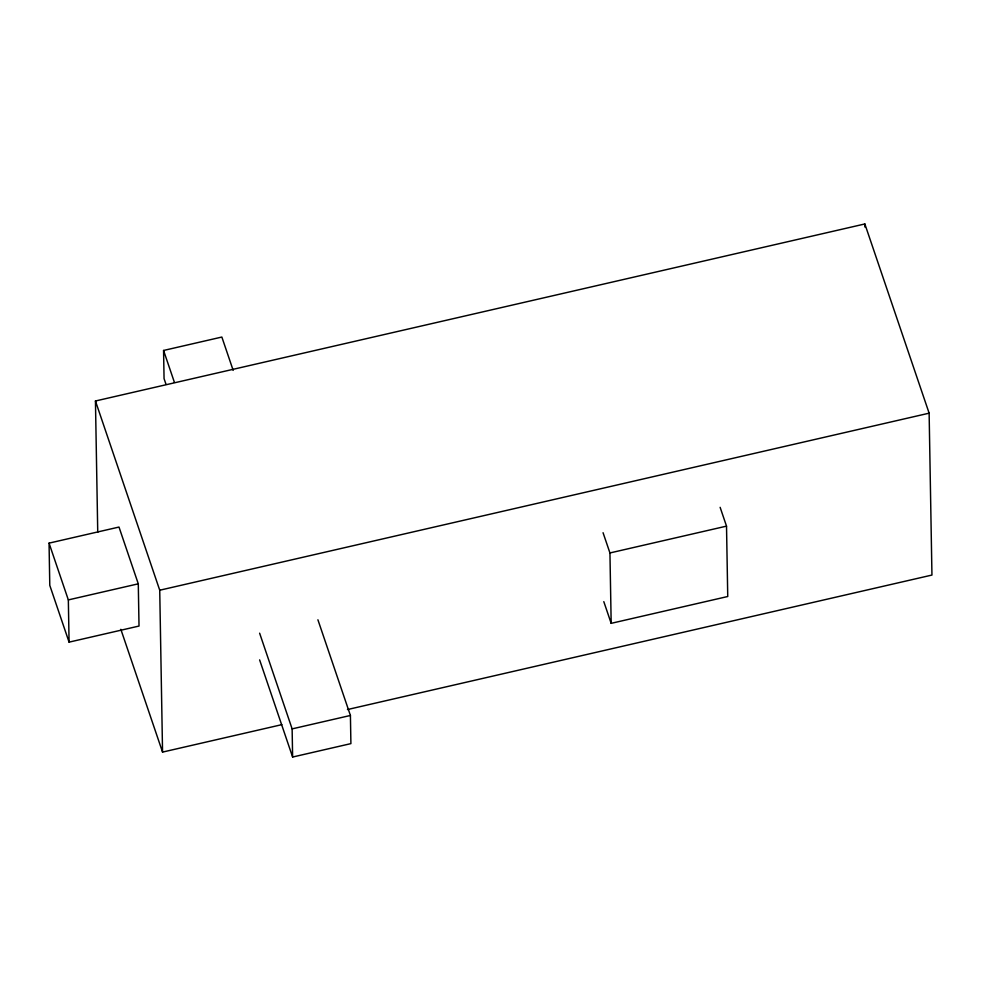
<?xml version="1.0" encoding="UTF-8"?>
<svg xmlns="http://www.w3.org/2000/svg" width="981" height="981" viewBox="0 0 981 981"><rect width="100%" height="100%" fill="white"/><g stroke="black" fill="none" stroke-linecap="round" stroke-linejoin="round"><path stroke-width="1.47" d="M166.034 384.417L164.06 378.617L163.569 350.462L221.853 337.047L233.184 370.389M97.744 532.34L95.451 400.996L864.85 223.962L929.13 413.173L931.95 575.062L347.446 709.557M49.05 543.143L118.995 527.055L138.284 583.818L139.02 626.05L69.075 642.138L49.786 585.375L49.05 543.143L68.339 599.906L69.075 642.138M68.339 599.906L138.284 583.818M281.841 724.652L162.552 752.096L159.731 590.219L929.13 413.173M726.516 526.135L727.743 596.509L611.175 623.34L609.937 552.953L726.516 526.135L720.128 507.324M350.413 715.468L350.904 743.623L292.62 757.038L292.13 728.883L350.413 715.468L317.905 619.784M603.057 532.708L609.937 552.953M603.806 601.647L611.175 623.34M163.569 350.462L174.41 382.357M259.622 633.186L292.13 728.883M259.622 659.894L292.62 757.038M95.451 400.996L159.731 590.219M120.847 629.324L162.552 752.096M864.85 223.962L864.899 227.016"/></g></svg>
